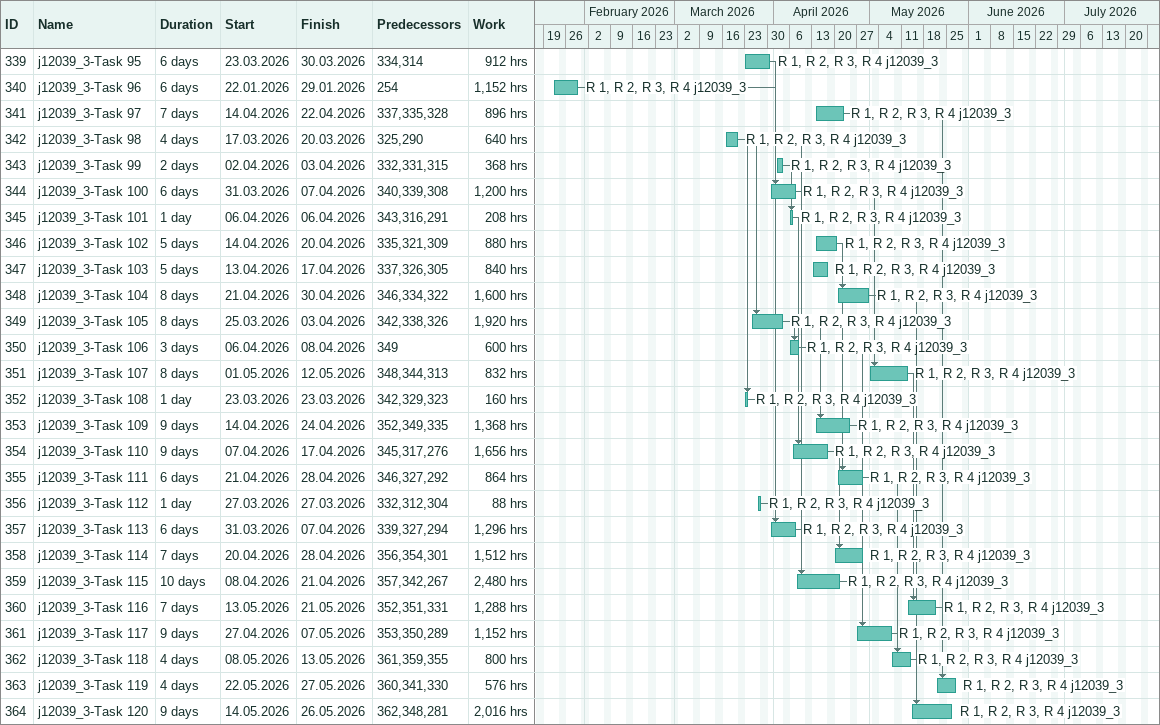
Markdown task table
| ID | Task | Duration | Start | Finish | Predecessors | Resources | Work (h) |
|---|---|---|---|---|---|---|---|
| 339 | j12039_3-Task 95 | 6d | 2026-03-23 | 2026-03-30 | 334, 314 | R 1, R 2, R 3, R 4 j12039_3 | 912 |
| 340 | j12039_3-Task 96 | 6d | 2026-01-22 | 2026-01-29 | 254 | R 1, R 2, R 3, R 4 j12039_3 | 1152 |
| 341 | j12039_3-Task 97 | 7d | 2026-04-14 | 2026-04-22 | 337, 335, 328 | R 1, R 2, R 3, R 4 j12039_3 | 896 |
| 342 | j12039_3-Task 98 | 4d | 2026-03-17 | 2026-03-20 | 325, 290 | R 1, R 2, R 3, R 4 j12039_3 | 640 |
| 343 | j12039_3-Task 99 | 2d | 2026-04-02 | 2026-04-03 | 332, 331, 315 | R 1, R 2, R 3, R 4 j12039_3 | 368 |
| 344 | j12039_3-Task 100 | 6d | 2026-03-31 | 2026-04-07 | 340, 339, 308 | R 1, R 2, R 3, R 4 j12039_3 | 1200 |
| 345 | j12039_3-Task 101 | 1d | 2026-04-06 | 2026-04-06 | 343, 316, 291 | R 1, R 2, R 3, R 4 j12039_3 | 208 |
| 346 | j12039_3-Task 102 | 5d | 2026-04-14 | 2026-04-20 | 335, 321, 309 | R 1, R 2, R 3, R 4 j12039_3 | 880 |
| 347 | j12039_3-Task 103 | 5d | 2026-04-13 | 2026-04-17 | 337, 326, 305 | R 1, R 2, R 3, R 4 j12039_3 | 840 |
| 348 | j12039_3-Task 104 | 8d | 2026-04-21 | 2026-04-30 | 346, 334, 322 | R 1, R 2, R 3, R 4 j12039_3 | 1600 |
| 349 | j12039_3-Task 105 | 8d | 2026-03-25 | 2026-04-03 | 342, 338, 326 | R 1, R 2, R 3, R 4 j12039_3 | 1920 |
| 350 | j12039_3-Task 106 | 3d | 2026-04-06 | 2026-04-08 | 349 | R 1, R 2, R 3, R 4 j12039_3 | 600 |
| 351 | j12039_3-Task 107 | 8d | 2026-05-01 | 2026-05-12 | 348, 344, 313 | R 1, R 2, R 3, R 4 j12039_3 | 832 |
| 352 | j12039_3-Task 108 | 1d | 2026-03-23 | 2026-03-23 | 342, 329, 323 | R 1, R 2, R 3, R 4 j12039_3 | 160 |
| 353 | j12039_3-Task 109 | 9d | 2026-04-14 | 2026-04-24 | 352, 349, 335 | R 1, R 2, R 3, R 4 j12039_3 | 1368 |
| 354 | j12039_3-Task 110 | 9d | 2026-04-07 | 2026-04-17 | 345, 317, 276 | R 1, R 2, R 3, R 4 j12039_3 | 1656 |
| 355 | j12039_3-Task 111 | 6d | 2026-04-21 | 2026-04-28 | 346, 327, 292 | R 1, R 2, R 3, R 4 j12039_3 | 864 |
| 356 | j12039_3-Task 112 | 1d | 2026-03-27 | 2026-03-27 | 332, 312, 304 | R 1, R 2, R 3, R 4 j12039_3 | 88 |
| 357 | j12039_3-Task 113 | 6d | 2026-03-31 | 2026-04-07 | 339, 327, 294 | R 1, R 2, R 3, R 4 j12039_3 | 1296 |
| 358 | j12039_3-Task 114 | 7d | 2026-04-20 | 2026-04-28 | 356, 354, 301 | R 1, R 2, R 3, R 4 j12039_3 | 1512 |
| 359 | j12039_3-Task 115 | 10d | 2026-04-08 | 2026-04-21 | 357, 342, 267 | R 1, R 2, R 3, R 4 j12039_3 | 2480 |
| 360 | j12039_3-Task 116 | 7d | 2026-05-13 | 2026-05-21 | 352, 351, 331 | R 1, R 2, R 3, R 4 j12039_3 | 1288 |
| 361 | j12039_3-Task 117 | 9d | 2026-04-27 | 2026-05-07 | 353, 350, 289 | R 1, R 2, R 3, R 4 j12039_3 | 1152 |
| 362 | j12039_3-Task 118 | 4d | 2026-05-08 | 2026-05-13 | 361, 359, 355 | R 1, R 2, R 3, R 4 j12039_3 | 800 |
| 363 | j12039_3-Task 119 | 4d | 2026-05-22 | 2026-05-27 | 360, 341, 330 | R 1, R 2, R 3, R 4 j12039_3 | 576 |
| 364 | j12039_3-Task 120 | 9d | 2026-05-14 | 2026-05-26 | 362, 348, 281 | R 1, R 2, R 3, R 4 j12039_3 | 2016 |
